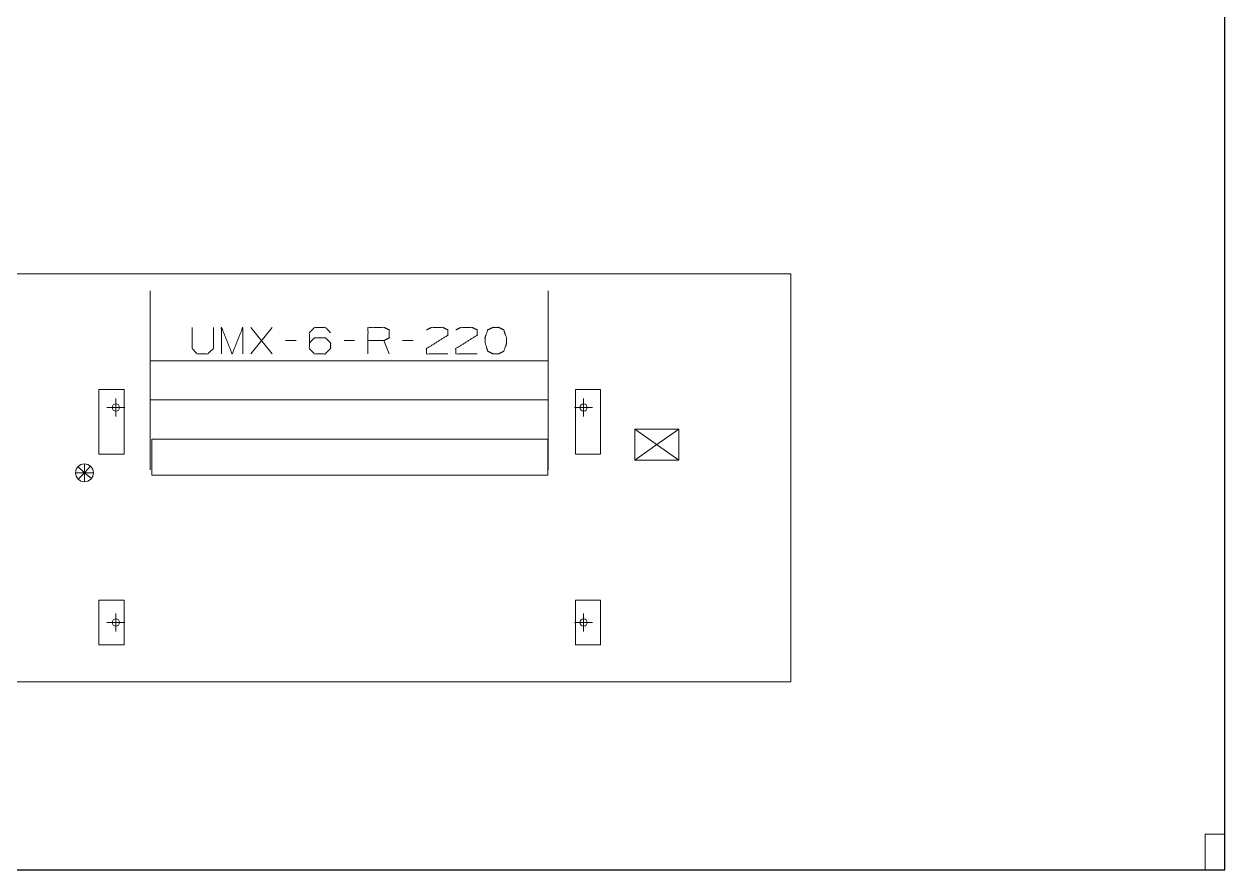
# Model space of a CAD drawing. Header units: millimetres. Extents: x 3056 to 110866, y 16649 to 58349.
# Drawn here: x 104170 to 110866, y 16649 to 21367 of the extents above; entities that cross this region are included whole.
import ezdxf

# ---------------------------------------------------------------- set-up
doc = ezdxf.new("R2010")
doc.units = ezdxf.units.MM
doc.layers.add('1', color=7, linetype='Continuous', true_color=0xffffff)

msp = doc.modelspace()

# ---------------------------------------------------------------- linework, layer by layer
at = {"layer": '1', "color": 143, "linetype": 'Continuous', "lineweight": 25}
for p, q in [((110866.5, 16649.3), (110866.5, 58349.3)), ((3056.5, 16649.3), (110866.5, 16649.3))]:
    msp.add_line(p, q, dxfattribs=at)
at = {"layer": '1', "color": 143, "linetype": 'Continuous', "lineweight": 13}
for p, q in [((110866.5, 58349.3), (110866.5, 16649.3)), ((110866.5, 16649.3), (3056.5, 16649.3))]:
    msp.add_line(p, q, dxfattribs=at)
at = {"layer": '1', "color": 43, "linetype": 'Continuous', "lineweight": 13}
for p, q in [((110866.5, 58349.3), (110866.5, 16649.3)), ((110866.5, 58349.3), (110866.5, 16649.3)), ((110866.5, 16649.3), (3056.5, 16649.3)), ((110866.5, 16649.3), (3056.5, 16649.3))]:
    msp.add_line(p, q, dxfattribs=at)
at = {"layer": '1', "color": 43, "linetype": 'Continuous', "lineweight": 25}
for p, q in [((110866.5, 16649.3), (110866.5, 58349.3)), ((110866.5, 16649.3), (110866.5, 58349.3)), ((3056.5, 16649.3), (110866.5, 16649.3)), ((3056.5, 16649.3), (110866.5, 16649.3))]:
    msp.add_line(p, q, dxfattribs=at)
at = {"layer": '1', "color": 9, "linetype": 'Continuous', "lineweight": 13}
for p, q in [((110866.5, 37449.3), (110866.5, 16849.3)), ((110866.5, 16849.3), (110756.5, 16849.3)), ((110756.5, 16849.3), (110756.5, 16649.3))]:
    msp.add_line(p, q, dxfattribs=at)
at = {"layer": '1', "color": 80, "linetype": 'Continuous', "lineweight": 13}
for p, q in [((102818.5, 19973.3), (108445.5, 19973.3)), ((102818.5, 19973.3), (108445.5, 19973.3)), ((108445.5, 19973.3), (108445.5, 17699.3)), ((108445.5, 19973.3), (108445.5, 17699.3)), ((105434.6, 19527), (105553.3, 19675.4)), ((105553.3, 19527), (105434.6, 19675.4)), ((105687.1, 19602), (105627.7, 19602)), ((106013.9, 19602), (105954.6, 19602)), ((106207.1, 19527), (106177.4, 19602)), ((106340.8, 19602), (106281.4, 19602)), ((107093.5, 19489.5), (104873.5, 19489.5)), ((104588, 19328.3), (104588, 18968.3)), ((104728, 19328.3), (104588, 19328.3)), ((104728, 18968.3), (104728, 19328.3)), ((107385, 19328.3), (107245, 19328.3)), ((107245, 19328.3), (107245, 18968.3)), ((107385, 18968.3), (107385, 19328.3)), ((104632.5, 19228.3), (104732.5, 19228.3)), ((104682.5, 19278.3), (104682.5, 19178.3)), ((104873.5, 19270.4), (107093.5, 19270.4)), ((107240.5, 19228.3), (107340.5, 19228.3)), ((107290.5, 19278.3), (107290.5, 19178.3)), ((107576.5, 18934.3), (107576.5, 19108.3)), ((107820.5, 18934.3), (107576.5, 19108.3)), ((107576.5, 19108.3), (107820.5, 19108.3)), ((107820.5, 19108.3), (107698.5, 19021.3)), ((107820.5, 19108.3), (107820.5, 18934.3)), ((104882.5, 19051.3), (107090.5, 19051.3)), ((104882.5, 18851.3), (104882.5, 19051.3)), ((107090.5, 19051.3), (107090.5, 18851.3)), ((107576.5, 18934.3), (107698.5, 19021.3)), ((104588, 18968.3), (104728, 18968.3)), ((107245, 18968.3), (107385, 18968.3)), ((104507.5, 18864.3), (104471.1, 18898.6)), ((104507.5, 18864.3), (104507.5, 18914.3)), ((104507.5, 18864.3), (104541.8, 18900.7)), ((107820.5, 18934.3), (107576.5, 18934.3)), ((104507.5, 18864.3), (104457.5, 18864.3)), ((104507.5, 18864.3), (104473.1, 18827.9)), ((104507.5, 18864.3), (104546.3, 18832.8)), ((104507.5, 18864.3), (104507.5, 18814.3)), ((104507.5, 18864.3), (104557.5, 18864.3)), ((107090.5, 18851.3), (104882.5, 18851.3)), ((104588, 18154.3), (104588, 17904.3)), ((104728, 18154.3), (104588, 18154.3)), ((104728, 17904.3), (104728, 18154.3)), ((107245, 18154.3), (107245, 17904.3)), ((107385, 18154.3), (107245, 18154.3)), ((107385, 17904.3), (107385, 18154.3)), ((104682.5, 18079.3), (104682.5, 17979.3)), ((107290.5, 18079.3), (107290.5, 17979.3)), ((104632.5, 18029.3), (104732.5, 18029.3)), ((107240.5, 18029.3), (107340.5, 18029.3)), ((104588, 17904.3), (104728, 17904.3)), ((107245, 17904.3), (107385, 17904.3)), ((108445.5, 17699.3), (102818.5, 17699.3)), ((108445.5, 17699.3), (102818.5, 17699.3))]:
    msp.add_line(p, q, dxfattribs=at)
for centre, radius in [((104682.5, 19228.3), 20), ((107290.5, 19228.3), 20), ((104507.5, 18864.3), 50), ((104682.5, 18029.3), 20), ((107290.5, 18029.3), 20)]:
    msp.add_circle(centre, radius, dxfattribs=at)
for points, knots in [([(104873.5, 19879.9), (104873.5, 19879.8), (104873.5, 19879.5), (104873.5, 19879.3), (104873.5, 19878.6), (104873.5, 19877.8), (104873.5, 19876.8), (104873.5, 19875.5), (104873.5, 19874.1), (104873.5, 19872.4), (104873.5, 19870.6), (104873.5, 19868.5), (104873.5, 19866.2), (104873.5, 19863.8), (104873.5, 19861.1), (104873.5, 19858.2), (104873.5, 19855.1), (104873.5, 19851.9), (104873.5, 19848.4), (104873.5, 19844.7), (104873.5, 19840.9), (104873.5, 19836.8), (104873.5, 19832.6), (104873.5, 19828.2), (104873.5, 19823.6), (104873.5, 19818.8), (104873.5, 19813.8), (104873.5, 19808.6), (104873.5, 19803.3), (104873.5, 19797.8), (104873.5, 19792.1), (104873.5, 19789.2), (104873.5, 19783.3), (104873.5, 19777.1), (104873.5, 19770.9), (104873.5, 19764.4), (104873.5, 19761.1), (104873.5, 19754.4), (104873.5, 19747.6), (104873.5, 19740.6), (104873.5, 19733.5), (104873.5, 19726.2), (104873.5, 19722.5), (104873.5, 19715), (104873.5, 19707.4), (104873.5, 19699.6), (104873.5, 19691.7), (104873.5, 19683.7), (104873.5, 19675.5), (104873.5, 19667.2), (104873.5, 19663), (104873.5, 19654.5), (104873.5, 19645.9), (104873.5, 19637.3), (104873.5, 19628.5), (104873.5, 19619.6), (104873.5, 19610.6), (104873.5, 19601.5), (104873.5, 19592.3), (104873.5, 19583), (104873.5, 19573.6), (104873.5, 19564.2), (104873.5, 19554.7), (104873.5, 19545.1), (104873.5, 19535.4), (104873.5, 19530.6), (104873.5, 19520.8), (104873.5, 19511), (104873.5, 19501.1), (104873.5, 19491.2), (104873.5, 19481.2), (104873.5, 19471.2), (104873.5, 19461.2), (104873.5, 19451.1), (104873.5, 19441), (104873.5, 19430.9), (104873.5, 19420.7), (104873.5, 19410.5), (104873.5, 19400.3), (104873.5, 19390.1), (104873.5, 19379.9)], [0, 0, 0.000209, 0.000833, 0.001352, 0.002601, 0.004262, 0.006339, 0.008829, 0.011734, 0.015047, 0.018772, 0.022905, 0.027443, 0.032388, 0.037732, 0.043479, 0.049625, 0.056166, 0.063098, 0.070421, 0.078131, 0.086225, 0.0947, 0.10355, 0.112773, 0.122367, 0.132323, 0.142645, 0.153321, 0.164348, 0.175723, 0.181499, 0.193389, 0.205613, 0.218167, 0.23105, 0.237649, 0.251007, 0.264678, 0.278654, 0.292931, 0.307501, 0.314859, 0.329858, 0.345138, 0.36069, 0.37651, 0.392588, 0.408919, 0.425495, 0.433903, 0.450836, 0.467995, 0.485378, 0.502973, 0.520776, 0.538779, 0.556971, 0.575352, 0.593907, 0.612629, 0.631515, 0.650554, 0.669739, 0.689059, 0.698754, 0.718267, 0.737899, 0.757637, 0.777478, 0.797411, 0.81743, 0.837522, 0.857683, 0.877905, 0.898175, 0.91849, 0.938839, 0.959212, 0.979601, 1, 1]), ([(107093.5, 19379.9), (107093.5, 19390.1), (107093.5, 19400.3), (107093.5, 19410.5), (107093.5, 19420.7), (107093.5, 19430.9), (107093.5, 19441), (107093.5, 19451.1), (107093.5, 19461.2), (107093.5, 19471.2), (107093.5, 19481.2), (107093.5, 19491.2), (107093.5, 19501.1), (107093.5, 19511), (107093.5, 19520.8), (107093.5, 19530.6), (107093.5, 19540.3), (107093.5, 19549.9), (107093.5, 19559.4), (107093.5, 19568.9), (107093.5, 19573.6), (107093.5, 19583), (107093.5, 19592.3), (107093.5, 19601.5), (107093.5, 19610.6), (107093.5, 19619.6), (107093.5, 19628.5), (107093.5, 19637.3), (107093.5, 19645.9), (107093.5, 19654.5), (107093.5, 19663), (107093.5, 19671.3), (107093.5, 19679.6), (107093.5, 19687.7), (107093.5, 19691.7), (107093.5, 19699.6), (107093.5, 19707.4), (107093.5, 19715), (107093.5, 19722.5), (107093.5, 19729.9), (107093.5, 19737.1), (107093.5, 19744.2), (107093.5, 19751.1), (107093.5, 19757.8), (107093.5, 19764.4), (107093.5, 19770.9), (107093.5, 19777.1), (107093.5, 19783.3), (107093.5, 19786.2), (107093.5, 19792.1), (107093.5, 19797.8), (107093.5, 19803.3), (107093.5, 19808.6), (107093.5, 19813.8), (107093.5, 19816.3), (107093.5, 19821.2), (107093.5, 19825.9), (107093.5, 19830.4), (107093.5, 19832.6), (107093.5, 19836.8), (107093.5, 19840.9), (107093.5, 19844.7), (107093.5, 19848.4), (107093.5, 19851.9), (107093.5, 19855.1), (107093.5, 19856.7), (107093.5, 19859.7), (107093.5, 19862.5), (107093.5, 19865), (107093.5, 19867.4), (107093.5, 19869.6), (107093.5, 19871.5), (107093.5, 19872.4), (107093.5, 19874.1), (107093.5, 19875.5), (107093.5, 19876.8), (107093.5, 19877.8), (107093.5, 19878.6), (107093.5, 19879.3), (107093.5, 19879.7), (107093.5, 19879.9), (107093.5, 19879.9)], [0, 0, 0.020399, 0.040788, 0.061161, 0.08151, 0.101825, 0.122095, 0.142317, 0.162478, 0.18257, 0.202589, 0.222522, 0.242363, 0.262101, 0.281733, 0.301246, 0.320635, 0.339889, 0.359002, 0.377968, 0.387371, 0.406093, 0.424648, 0.443029, 0.461221, 0.479224, 0.497027, 0.514622, 0.532005, 0.549164, 0.566097, 0.582792, 0.599246, 0.61545, 0.62349, 0.63931, 0.654862, 0.670142, 0.685141, 0.699857, 0.714282, 0.728411, 0.742235, 0.75575, 0.76895, 0.781833, 0.794387, 0.806611, 0.812556, 0.824277, 0.835652, 0.846679, 0.857355, 0.867677, 0.872746, 0.882522, 0.891931, 0.900969, 0.9053, 0.913775, 0.921869, 0.929579, 0.936902, 0.943834, 0.950375, 0.953547, 0.959492, 0.965041, 0.970187, 0.974928, 0.979265, 0.983194, 0.984953, 0.988266, 0.991171, 0.993661, 0.995738, 0.997399, 0.998648, 0.999479, 0.999897, 1, 1]), ([(105107.7, 19675.4), (105107.7, 19556.7), (105135.8, 19527), (105195.2, 19527), (105226.4, 19556.7), (105226.4, 19675.4)], [0, 0, 0.311781, 0.419161, 0.575045, 0.688219, 1, 1]), ([(105271.1, 19527), (105271.1, 19675.4), (105330.5, 19527), (105389.9, 19675.4), (105389.9, 19527)], [0, 0, 0.240729, 0.5, 0.759271, 1, 1]), ([(105761.4, 19586.4), (105789.6, 19616.1), (105850.5, 19616.1), (105880.2, 19586.4), (105880.2, 19556.7), (105850.5, 19527), (105789.6, 19527), (105761.4, 19556.7), (105761.4, 19645.7), (105789.6, 19675.4), (105850.5, 19675.4), (105880.2, 19645.7)], [0, 0, 0.074322, 0.185081, 0.261388, 0.315347, 0.391654, 0.502414, 0.576736, 0.738612, 0.812933, 0.923693, 1, 1]), ([(106088.3, 19527), (106088.3, 19675.4), (106177.4, 19675.4), (106207.1, 19661.4), (106207.1, 19616.1), (106177.4, 19602), (106088.3, 19602)], [0, 0, 0.339236, 0.542769, 0.61784, 0.721396, 0.796467, 1, 1]), ([(106415.2, 19661.4), (106443.3, 19675.4), (106504.3, 19675.4), (106533.9, 19661.4), (106533.9, 19631.7), (106413.6, 19556.7), (106415.2, 19527), (106533.9, 19527)], [0, 0, 0.070644, 0.20753, 0.281316, 0.348003, 0.666465, 0.733243, 1, 1]), ([(106578.6, 19661.4), (106606.8, 19675.4), (106667.7, 19675.4), (106697.4, 19661.4), (106697.4, 19631.7), (106577.1, 19556.7), (106578.6, 19527), (106697.4, 19527)], [0, 0, 0.070644, 0.20753, 0.281316, 0.348003, 0.666465, 0.733243, 1, 1]), ([(106815.5, 19527), (106845.2, 19542.6), (106860.8, 19586.4), (106860.8, 19616.1), (106845.2, 19661.4), (106815.5, 19675.4), (106785.8, 19675.4), (106756.1, 19661.4), (106740.5, 19616.1), (106742.1, 19586.4), (106756.1, 19542.6), (106785.8, 19527), (106815.5, 19527)], [0, 0, 0.076268, 0.181891, 0.249385, 0.358359, 0.433039, 0.50053, 0.57521, 0.684176, 0.751763, 0.856241, 0.932509, 1, 1]), ([(104873.5, 19379.9), (104873.5, 19374.8), (104873.5, 19364.6), (104873.5, 19354.5), (104873.5, 19344.3), (104873.5, 19334.1), (104873.5, 19324), (104873.5, 19313.8), (104873.5, 19303.7), (104873.5, 19293.7), (104873.5, 19283.7), (104873.5, 19273.7), (104873.5, 19263.7), (104873.5, 19253.8), (104873.5, 19244), (104873.5, 19234.2), (104873.5, 19224.5), (104873.5, 19214.8), (104873.5, 19205.2), (104873.5, 19195.7), (104873.5, 19186.3), (104873.5, 19176.9), (104873.5, 19167.6), (104873.5, 19158.4), (104873.5, 19149.3), (104873.5, 19140.3), (104873.5, 19131.4), (104873.5, 19122.6), (104873.5, 19113.9), (104873.5, 19105.4), (104873.5, 19096.9), (104873.5, 19088.5), (104873.5, 19080.3), (104873.5, 19072.2), (104873.5, 19064.2), (104873.5, 19056.4), (104873.5, 19048.7), (104873.5, 19044.9), (104873.5, 19037.4), (104873.5, 19030), (104873.5, 19022.8), (104873.5, 19015.7), (104873.5, 19012.3), (104873.5, 19005.5), (104873.5, 18998.8), (104873.5, 18992.3), (104873.5, 18989), (104873.5, 18982.8), (104873.5, 18976.6), (104873.5, 18970.7), (104873.5, 18964.9), (104873.5, 18959.3), (104873.5, 18953.9), (104873.5, 18948.6), (104873.5, 18943.6), (104873.5, 18938.7), (104873.5, 18934), (104873.5, 18929.5), (104873.5, 18925.1), (104873.5, 18921), (104873.5, 18917), (104873.5, 18913.3), (104873.5, 18909.7), (104873.5, 18908), (104873.5, 18904.8), (104873.5, 18901.7), (104873.5, 18898.8), (104873.5, 18896.1), (104873.5, 18893.7), (104873.5, 18891.4), (104873.5, 18889.3), (104873.5, 18887.5), (104873.5, 18885.8), (104873.5, 18884.4), (104873.5, 18883.1), (104873.5, 18882.1), (104873.5, 18881.2), (104873.5, 18880.6), (104873.5, 18880.2), (104873.5, 18880), (104873.5, 18879.9)], [0, 0, 0.0102, 0.030594, 0.050975, 0.071334, 0.091665, 0.111958, 0.132204, 0.152395, 0.172524, 0.19258, 0.212553, 0.232442, 0.252232, 0.271917, 0.291489, 0.310941, 0.330261, 0.349446, 0.368485, 0.387368, 0.406093, 0.424648, 0.443026, 0.461221, 0.479224, 0.497027, 0.514622, 0.532003, 0.549164, 0.566097, 0.582792, 0.599246, 0.61545, 0.631399, 0.647083, 0.6625, 0.670139, 0.685141, 0.699857, 0.714282, 0.728408, 0.735322, 0.74899, 0.762349, 0.77539, 0.78183, 0.794387, 0.806611, 0.818501, 0.83005, 0.841253, 0.852106, 0.862605, 0.872743, 0.88252, 0.891928, 0.900967, 0.909632, 0.917916, 0.925819, 0.933336, 0.940463, 0.943834, 0.950375, 0.956518, 0.962265, 0.967612, 0.972555, 0.977095, 0.981228, 0.984951, 0.988266, 0.991168, 0.993661, 0.995738, 0.997399, 0.998648, 0.999479, 0.999894, 1, 1]), ([(107093.5, 18879.9), (107093.5, 18880), (107093.5, 18880.4), (107093.5, 18880.6), (107093.5, 18881.2), (107093.5, 18882.1), (107093.5, 18883.1), (107093.5, 18884.4), (107093.5, 18885.8), (107093.5, 18887.5), (107093.5, 18889.3), (107093.5, 18891.4), (107093.5, 18893.7), (107093.5, 18896.1), (107093.5, 18898.8), (107093.5, 18901.7), (107093.5, 18904.8), (107093.5, 18908), (107093.5, 18911.5), (107093.5, 18915.2), (107093.5, 18919), (107093.5, 18923.1), (107093.5, 18927.3), (107093.5, 18931.7), (107093.5, 18936.3), (107093.5, 18941.1), (107093.5, 18946.1), (107093.5, 18951.3), (107093.5, 18956.6), (107093.5, 18962.1), (107093.5, 18967.8), (107093.5, 18973.7), (107093.5, 18979.7), (107093.5, 18985.9), (107093.5, 18992.3), (107093.5, 18995.5), (107093.5, 19002.1), (107093.5, 19008.8), (107093.5, 19012.3), (107093.5, 19019.3), (107093.5, 19022.8), (107093.5, 19030), (107093.5, 19037.4), (107093.5, 19044.9), (107093.5, 19052.5), (107093.5, 19060.3), (107093.5, 19068.2), (107093.5, 19076.2), (107093.5, 19084.4), (107093.5, 19092.7), (107093.5, 19101.1), (107093.5, 19109.6), (107093.5, 19118.3), (107093.5, 19127), (107093.5, 19135.9), (107093.5, 19144.8), (107093.5, 19153.9), (107093.5, 19163), (107093.5, 19172.2), (107093.5, 19181.6), (107093.5, 19186.3), (107093.5, 19195.7), (107093.5, 19205.2), (107093.5, 19214.8), (107093.5, 19224.5), (107093.5, 19229.3), (107093.5, 19239.1), (107093.5, 19244), (107093.5, 19253.8), (107093.5, 19263.7), (107093.5, 19273.7), (107093.5, 19278.7), (107093.5, 19288.7), (107093.5, 19298.7), (107093.5, 19303.7), (107093.5, 19313.8), (107093.5, 19324), (107093.5, 19329), (107093.5, 19339.2), (107093.5, 19349.4), (107093.5, 19359.6), (107093.5, 19369.7), (107093.5, 19379.9)], [0, 0, 0.000209, 0.000833, 0.001352, 0.002601, 0.004262, 0.006339, 0.008832, 0.011734, 0.015049, 0.018772, 0.022905, 0.027445, 0.032388, 0.037735, 0.043482, 0.049625, 0.056166, 0.0631, 0.070424, 0.078134, 0.086228, 0.0947, 0.103553, 0.112776, 0.122367, 0.132326, 0.142645, 0.153321, 0.164348, 0.175726, 0.187444, 0.199501, 0.211891, 0.22461, 0.23105, 0.244253, 0.257768, 0.264678, 0.278654, 0.285718, 0.300143, 0.314859, 0.329861, 0.345141, 0.360693, 0.376512, 0.392588, 0.408919, 0.425497, 0.442312, 0.459361, 0.476633, 0.494122, 0.511826, 0.52973, 0.54783, 0.566118, 0.584586, 0.603228, 0.612632, 0.631515, 0.650554, 0.669739, 0.689059, 0.698754, 0.718269, 0.728083, 0.747768, 0.767558, 0.787447, 0.797414, 0.81743, 0.837525, 0.847605, 0.867796, 0.888042, 0.898178, 0.918493, 0.938839, 0.959212, 0.979603, 1, 1])]:
    msp.add_open_spline(points, degree=1, knots=knots, dxfattribs=at)

doc.saveas('drawing.dxf')
